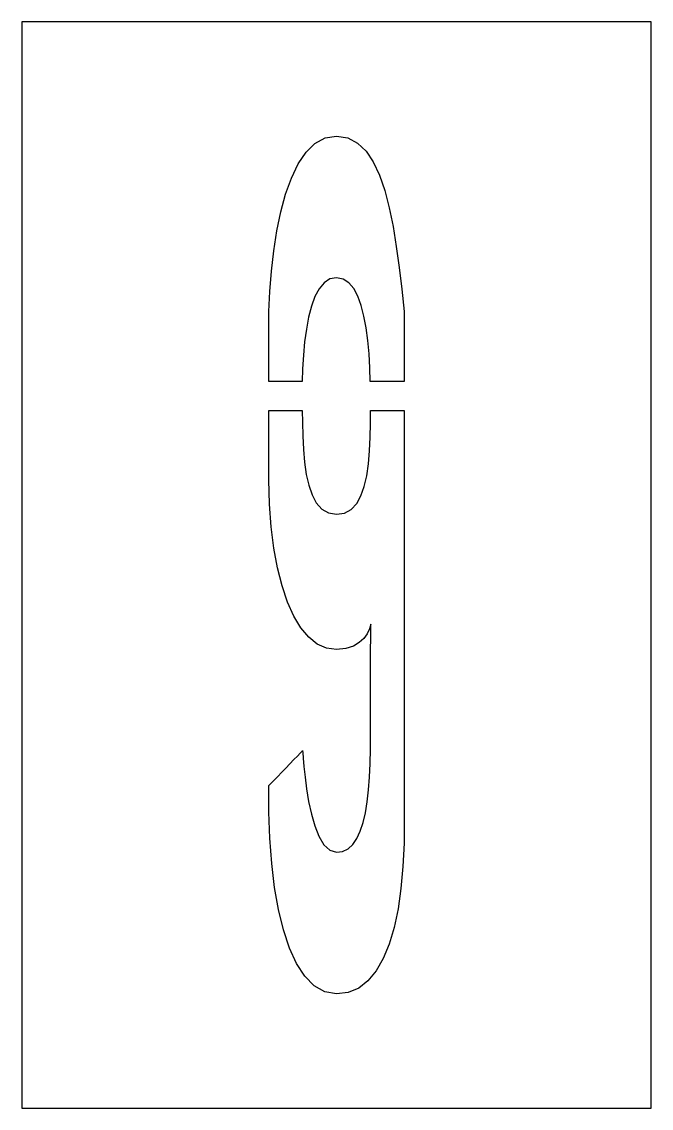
# Model space of a CAD drawing. Extents: x 0 to 11, y 0 to 19.
import ezdxf

# ---------------------------------------------------------------- set-up
doc = ezdxf.new("R2010")
doc.units = 0
doc.layers.add('CUT', color=7, linetype='Continuous')
doc.layers.add('OUTSIDE', color=1, linetype='Continuous')

msp = doc.modelspace()

# ---------------------------------------------------------------- linework, layer by layer
at = {"layer": 'CUT'}
for points in [[(6.0814, 12.9501), (6.0681, 13.1909), (6.0474, 13.4243), (6.0179, 13.646), (5.9795, 13.8528), (5.9322, 14.039), (5.8716, 14.2001), (5.8007, 14.3345), (5.715, 14.435), (5.616, 14.5), (5.5007, 14.5236), (5.384, 14.5015), (5.2835, 14.435), (5.1978, 14.3316), (5.124, 14.1941), (5.0634, 14.0272), (5.0132, 13.8366), (4.9733, 13.6268), (4.9437, 13.4022), (4.923, 13.1702), (4.9082, 12.9323), (4.9026, 12.7061), (4.3172, 12.7061), (4.3172, 12.7063), (4.3172, 12.9515), (4.3172, 13.1968), (4.3172, 13.4436), (4.3172, 13.6888), (4.3172, 13.9341), (4.335, 14.2843), (4.363, 14.6404), (4.4044, 14.995), (4.4591, 15.3422), (4.527, 15.6746), (4.6113, 15.9849), (4.7117, 16.2671), (4.8299, 16.5139), (4.9673, 16.7163), (5.124, 16.87), (5.3013, 16.9675), (5.5007, 17), (5.6973, 16.9675), (5.8686, 16.8774), (6.0164, 16.737), (6.1435, 16.5479), (6.2528, 16.3174), (6.3444, 16.0499), (6.4227, 15.7485), (6.4877, 15.4205), (6.5454, 15.0703), (6.5956, 14.7024), (6.6399, 14.3227), (6.6828, 13.9341), (6.6828, 13.1953), (6.6828, 12.7061), (6.0888, 12.7061), (6.0888, 12.7063)], [(4.6792, 2.8008), (4.5728, 3.1185), (4.4871, 3.4746), (4.4177, 3.8632), (4.3675, 4.2813), (4.3335, 4.7216), (4.3172, 5.1782), (4.3172, 5.6451), (4.329, 5.6569), (4.3616, 5.6894), (4.4103, 5.7397), (4.4724, 5.8032), (4.5403, 5.8741), (4.6142, 5.9495), (4.6866, 6.0248), (4.7561, 6.0972), (4.8166, 6.1593), (4.8654, 6.211), (4.8979, 6.2435), (4.9082, 6.2568), (4.9112, 6.2199), (4.9186, 6.1223), (4.9319, 5.9761), (4.9511, 5.7928), (4.9777, 5.586), (5.0132, 5.3658), (5.0604, 5.1457), (5.1195, 4.9388), (5.1919, 4.7556), (5.2776, 4.6093), (5.3811, 4.5118), (5.5007, 4.4764), (5.6071, 4.4911), (5.7017, 4.5369), (5.7829, 4.6123), (5.8539, 4.7157), (5.9145, 4.8443), (5.9632, 4.995), (6.0046, 5.1678), (6.0371, 5.3585), (6.0607, 5.5683), (6.077, 5.7914), (6.0873, 6.0293), (6.0918, 6.2775), (6.0932, 6.5346), (6.0932, 6.7976), (6.0947, 7.0621), (6.0947, 7.3206), (6.0962, 7.5718), (6.0962, 7.8067), (6.0962, 8.0225), (6.0977, 8.2131), (6.0991, 8.3756), (6.0991, 8.4672), (6.0755, 8.3845), (6.0356, 8.2988), (5.978, 8.216), (5.8982, 8.1421), (5.7948, 8.0816), (5.6633, 8.0387), (5.5007, 8.0225), (5.3264, 8.0446), (5.1639, 8.1185), (5.0146, 8.2382), (4.8772, 8.4022), (4.7546, 8.6076), (4.6452, 8.8528), (4.5507, 9.1336), (4.4709, 9.4483), (4.4074, 9.7926), (4.3601, 10.1664), (4.3305, 10.5653), (4.3172, 10.9864), (4.3172, 11.2317), (4.3172, 11.477), (4.3172, 11.7237), (4.3172, 11.969), (4.3172, 12.2041), (4.9025, 12.2041), (4.9038, 11.9941), (4.9097, 11.7562), (4.9215, 11.5213), (4.9408, 11.2967), (4.9718, 11.0854), (5.0146, 10.8933), (5.0723, 10.7249), (5.1476, 10.5845), (5.2422, 10.4781), (5.3589, 10.4102), (5.5007, 10.3865), (5.6411, 10.4072), (5.7578, 10.4722), (5.8524, 10.5742), (5.9277, 10.7086), (5.9854, 10.8726), (6.0282, 11.0618), (6.0578, 11.2716), (6.0755, 11.4962), (6.0873, 11.7326), (6.0918, 11.9749), (6.0918, 12.2041), (6.6828, 12.2041), (6.6828, 11.7163), (6.6828, 10.9775), (6.6828, 10.2373), (6.6828, 9.4985), (6.6828, 8.7583), (6.6828, 8.0195), (6.6828, 7.2793), (6.6828, 6.5405), (6.6828, 5.8002), (6.6828, 5.0615), (6.6798, 4.633), (6.6606, 4.2267), (6.6266, 3.8425), (6.5749, 3.4879), (6.5069, 3.1628), (6.4198, 2.8717), (6.3163, 2.6161), (6.1922, 2.4019), (6.0504, 2.229), (5.8879, 2.102), (5.7046, 2.0251), (5.5007, 2), (5.2954, 2.0369), (5.1121, 2.1418), (4.9481, 2.3073), (4.8033, 2.529)]]:
    msp.add_lwpolyline(points, close=True, dxfattribs=at)
at = {"layer": 'OUTSIDE'}
msp.add_lwpolyline([(0, 0), (11, 0), (11, 19), (0, 19)], close=True, dxfattribs=at)

doc.saveas('drawing.dxf')
